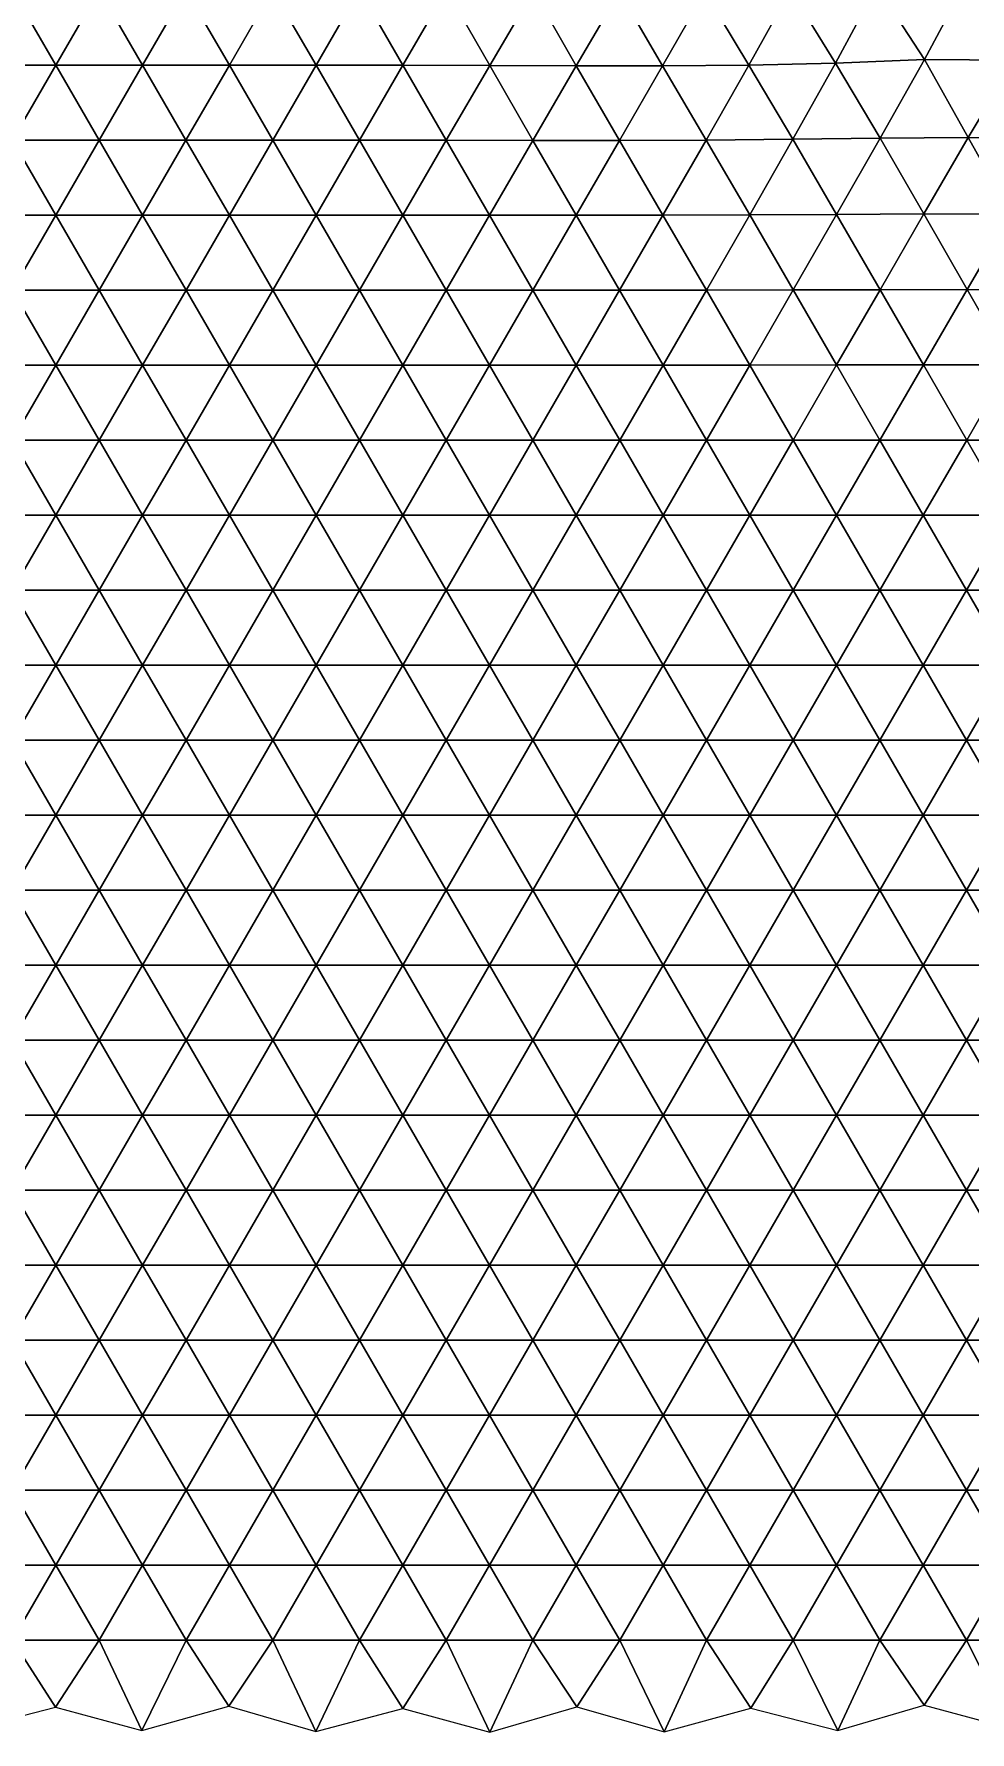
# Model space of a CAD drawing. Extents: x 1.2 to 53.9, y -43.5 to 3.2.
# Drawn here: x 40.271 to 42.433, y -43.471 to -39.549 of the extents above; entities that cross this region are included whole.
import ezdxf

# ---------------------------------------------------------------- set-up
doc = ezdxf.new("R2010")
doc.units = 0
doc.header["$MEASUREMENT"] = 0
doc.layers.add('layer', color=7, linetype='Continuous')

msp = doc.modelspace()

# ---------------------------------------------------------------- linework, layer by layer
at = {"layer": 'layer', "color": 47, "lineweight": 9}
for points in [[(42.2171, -39.4388), (42.3276, -39.6082), (42.4368, -39.4039)], [(42.3276, -39.6082), (42.5357, -39.6099), (42.4368, -39.4039)], [(40.1215, -39.6217), (40.3217, -39.6217), (40.2216, -39.4484)], [(40.2216, -39.4484), (40.3217, -39.6217), (40.4218, -39.4485)], [(40.3217, -39.6217), (40.5219, -39.6216), (40.4218, -39.4485)], [(40.4218, -39.4485), (40.5219, -39.6216), (40.6219, -39.4484)], [(40.5219, -39.6216), (40.7222, -39.6215), (40.6219, -39.4484)], [(40.6219, -39.4484), (40.7222, -39.6215), (40.8221, -39.448)], [(40.7222, -39.6215), (40.9226, -39.6214), (40.8221, -39.448)], [(40.8221, -39.448), (40.9226, -39.6214), (41.0227, -39.4476)], [(40.9226, -39.6214), (41.1231, -39.6214), (41.0227, -39.4476)], [(41.0227, -39.4476), (41.1231, -39.6214), (41.2237, -39.4478)], [(41.1231, -39.6214), (41.3235, -39.622), (41.2237, -39.4478)], [(41.2237, -39.4478), (41.3235, -39.622), (41.4243, -39.4497)], [(41.3235, -39.622), (41.5234, -39.6229), (41.4243, -39.4497)], [(41.4243, -39.4497), (41.5234, -39.6229), (41.6231, -39.452)], [(41.5234, -39.6229), (41.7226, -39.623), (41.6231, -39.452)], [(41.6231, -39.452), (41.7226, -39.623), (41.8205, -39.4519)], [(41.7226, -39.623), (41.9219, -39.6212), (41.8205, -39.4519)], [(41.8205, -39.4519), (41.9219, -39.6212), (42.0183, -39.4479)], [(41.9219, -39.6212), (42.1224, -39.6166), (42.0183, -39.4479)], [(42.0183, -39.4479), (42.1224, -39.6166), (42.2171, -39.4388)], [(42.1224, -39.6166), (42.3276, -39.6082), (42.2171, -39.4388)], [(42.1224, -39.6166), (42.2255, -39.7898), (42.3276, -39.6082)], [(42.2255, -39.7898), (42.4287, -39.7886), (42.3276, -39.6082)], [(42.3276, -39.6082), (42.4287, -39.7886), (42.5357, -39.6099)], [(42.4287, -39.7886), (42.6311, -39.7913), (42.5357, -39.6099)], [(40.1215, -39.6217), (40.2216, -39.7949), (40.3217, -39.6217)], [(40.2216, -39.7949), (40.4219, -39.7949), (40.3217, -39.6217)], [(40.3217, -39.6217), (40.4219, -39.7949), (40.5219, -39.6216)], [(40.4219, -39.7949), (40.6221, -39.7948), (40.5219, -39.6216)], [(40.5219, -39.6216), (40.6221, -39.7948), (40.7222, -39.6215)], [(40.6221, -39.7948), (40.8224, -39.7948), (40.7222, -39.6215)], [(40.7222, -39.6215), (40.8224, -39.7948), (40.9226, -39.6214)], [(40.8224, -39.7948), (41.0228, -39.7948), (40.9226, -39.6214)], [(40.9226, -39.6214), (41.0228, -39.7948), (41.1231, -39.6214)], [(41.0228, -39.7948), (41.2231, -39.795), (41.1231, -39.6214)], [(41.1231, -39.6214), (41.2231, -39.795), (41.3235, -39.622)], [(41.2231, -39.795), (41.4233, -39.7952), (41.3235, -39.622)], [(41.3235, -39.622), (41.4233, -39.7952), (41.5234, -39.6229)], [(41.4233, -39.7952), (41.6233, -39.7953), (41.5234, -39.6229)], [(41.5234, -39.6229), (41.6233, -39.7953), (41.7226, -39.623)], [(41.6233, -39.7953), (41.8232, -39.7946), (41.7226, -39.623)], [(41.7226, -39.623), (41.8232, -39.7946), (41.9219, -39.6212)], [(41.8232, -39.7946), (42.0236, -39.7927), (41.9219, -39.6212)], [(41.9219, -39.6212), (42.0236, -39.7927), (42.1224, -39.6166)], [(42.0236, -39.7927), (42.2255, -39.7898), (42.1224, -39.6166)], [(40.1215, -39.9681), (40.3217, -39.9681), (40.2216, -39.7949)], [(40.2216, -39.7949), (40.3217, -39.9681), (40.4219, -39.7949)], [(40.3217, -39.9681), (40.522, -39.9681), (40.4219, -39.7949)], [(40.4219, -39.7949), (40.522, -39.9681), (40.6221, -39.7948)], [(40.522, -39.9681), (40.7223, -39.9681), (40.6221, -39.7948)], [(40.6221, -39.7948), (40.7223, -39.9681), (40.8224, -39.7948)], [(40.7223, -39.9681), (40.9226, -39.9681), (40.8224, -39.7948)], [(40.8224, -39.7948), (40.9226, -39.9681), (41.0228, -39.7948)], [(40.9226, -39.9681), (41.1229, -39.9681), (41.0228, -39.7948)], [(41.0228, -39.7948), (41.1229, -39.9681), (41.2231, -39.795)], [(41.1229, -39.9681), (41.3232, -39.9682), (41.2231, -39.795)], [(41.2231, -39.795), (41.3232, -39.9682), (41.4233, -39.7952)], [(41.3232, -39.9682), (41.5234, -39.9682), (41.4233, -39.7952)], [(41.4233, -39.7952), (41.5234, -39.9682), (41.6233, -39.7953)], [(41.5234, -39.9682), (41.7235, -39.9679), (41.6233, -39.7953)], [(41.6233, -39.7953), (41.7235, -39.9679), (41.8232, -39.7946)], [(41.7235, -39.9679), (41.9239, -39.9672), (41.8232, -39.7946)], [(41.8232, -39.7946), (41.9239, -39.9672), (42.0236, -39.7927)], [(41.9239, -39.9672), (42.1247, -39.966), (42.0236, -39.7927)], [(42.0236, -39.7927), (42.1247, -39.966), (42.2255, -39.7898)], [(42.1247, -39.966), (42.3261, -39.9652), (42.2255, -39.7898)], [(42.2255, -39.7898), (42.3261, -39.9652), (42.4287, -39.7886)], [(42.3261, -39.9652), (42.5275, -39.9656), (42.4287, -39.7886)], [(42.4287, -39.7886), (42.5275, -39.9656), (42.6311, -39.7913)], [(40.1215, -39.9681), (40.2216, -40.1413), (40.3217, -39.9681)], [(40.2216, -40.1413), (40.4219, -40.1413), (40.3217, -39.9681)], [(40.3217, -39.9681), (40.4219, -40.1413), (40.522, -39.9681)], [(40.4219, -40.1413), (40.6222, -40.1413), (40.522, -39.9681)], [(40.522, -39.9681), (40.6222, -40.1413), (40.7223, -39.9681)], [(40.6222, -40.1413), (40.8225, -40.1413), (40.7223, -39.9681)], [(40.7223, -39.9681), (40.8225, -40.1413), (40.9226, -39.9681)], [(40.8225, -40.1413), (41.0228, -40.1413), (40.9226, -39.9681)], [(40.9226, -39.9681), (41.0228, -40.1413), (41.1229, -39.9681)], [(41.0228, -40.1413), (41.223, -40.1413), (41.1229, -39.9681)], [(41.1229, -39.9681), (41.223, -40.1413), (41.3232, -39.9682)], [(41.223, -40.1413), (41.4233, -40.1413), (41.3232, -39.9682)], [(41.3232, -39.9682), (41.4233, -40.1413), (41.5234, -39.9682)], [(41.4233, -40.1413), (41.6235, -40.1412), (41.5234, -39.9682)], [(41.5234, -39.9682), (41.6235, -40.1412), (41.7235, -39.9679)], [(41.6235, -40.1412), (41.8238, -40.1409), (41.7235, -39.9679)], [(41.7235, -39.9679), (41.8238, -40.1409), (41.9239, -39.9672)], [(41.8238, -40.1409), (42.0243, -40.1404), (41.9239, -39.9672)], [(41.9239, -39.9672), (42.0243, -40.1404), (42.1247, -39.966)], [(42.0243, -40.1404), (42.225, -40.14), (42.1247, -39.966)], [(42.1247, -39.966), (42.225, -40.14), (42.3261, -39.9652)], [(42.225, -40.14), (42.4258, -40.1399), (42.3261, -39.9652)], [(42.3261, -39.9652), (42.4258, -40.1399), (42.5275, -39.9656)], [(42.4258, -40.1399), (42.6264, -40.1403), (42.5275, -39.9656)], [(40.1215, -40.3145), (40.3217, -40.3145), (40.2216, -40.1413)], [(40.2216, -40.1413), (40.3217, -40.3145), (40.4219, -40.1413)], [(40.3217, -40.3145), (40.522, -40.3145), (40.4219, -40.1413)], [(40.4219, -40.1413), (40.522, -40.3145), (40.6222, -40.1413)], [(40.522, -40.3145), (40.7223, -40.3145), (40.6222, -40.1413)], [(40.6222, -40.1413), (40.7223, -40.3145), (40.8225, -40.1413)], [(40.7223, -40.3145), (40.9226, -40.3145), (40.8225, -40.1413)], [(40.8225, -40.1413), (40.9226, -40.3145), (41.0228, -40.1413)], [(40.9226, -40.3145), (41.1229, -40.3145), (41.0228, -40.1413)], [(41.0228, -40.1413), (41.1229, -40.3145), (41.223, -40.1413)], [(41.1229, -40.3145), (41.3232, -40.3145), (41.223, -40.1413)], [(41.223, -40.1413), (41.3232, -40.3145), (41.4233, -40.1413)], [(41.3232, -40.3145), (41.5234, -40.3145), (41.4233, -40.1413)], [(41.4233, -40.1413), (41.5234, -40.3145), (41.6235, -40.1412)], [(41.5234, -40.3145), (41.7237, -40.3143), (41.6235, -40.1412)], [(41.6235, -40.1412), (41.7237, -40.3143), (41.8238, -40.1409)], [(41.7237, -40.3143), (41.9241, -40.3142), (41.8238, -40.1409)], [(41.8238, -40.1409), (41.9241, -40.3142), (42.0243, -40.1404)], [(41.9241, -40.3142), (42.1245, -40.3139), (42.0243, -40.1404)], [(42.0243, -40.1404), (42.1245, -40.3139), (42.225, -40.14)], [(42.1245, -40.3139), (42.325, -40.3138), (42.225, -40.14)], [(42.225, -40.14), (42.325, -40.3138), (42.4258, -40.1399)], [(42.325, -40.3138), (42.5255, -40.3139), (42.4258, -40.1399)], [(42.4258, -40.1399), (42.5255, -40.3139), (42.6264, -40.1403)], [(40.1215, -40.3145), (40.2216, -40.4877), (40.3217, -40.3145)], [(40.2216, -40.4877), (40.4219, -40.4877), (40.3217, -40.3145)], [(40.3217, -40.3145), (40.4219, -40.4877), (40.522, -40.3145)], [(40.4219, -40.4877), (40.6222, -40.4877), (40.522, -40.3145)], [(40.522, -40.3145), (40.6222, -40.4877), (40.7223, -40.3145)], [(40.6222, -40.4877), (40.8225, -40.4877), (40.7223, -40.3145)], [(40.7223, -40.3145), (40.8225, -40.4877), (40.9226, -40.3145)], [(40.8225, -40.4877), (41.0227, -40.4877), (40.9226, -40.3145)], [(40.9226, -40.3145), (41.0227, -40.4877), (41.1229, -40.3145)], [(41.0227, -40.4877), (41.223, -40.4877), (41.1229, -40.3145)], [(41.1229, -40.3145), (41.223, -40.4877), (41.3232, -40.3145)], [(41.223, -40.4877), (41.4233, -40.4877), (41.3232, -40.3145)], [(41.3232, -40.3145), (41.4233, -40.4877), (41.5234, -40.3145)], [(41.4233, -40.4877), (41.6236, -40.4876), (41.5234, -40.3145)], [(41.5234, -40.3145), (41.6236, -40.4876), (41.7237, -40.3143)], [(41.6236, -40.4876), (41.8239, -40.4876), (41.7237, -40.3143)], [(41.7237, -40.3143), (41.8239, -40.4876), (41.9241, -40.3142)], [(41.8239, -40.4876), (42.0243, -40.4875), (41.9241, -40.3142)], [(41.9241, -40.3142), (42.0243, -40.4875), (42.1245, -40.3139)], [(42.0243, -40.4875), (42.2246, -40.4874), (42.1245, -40.3139)], [(42.1245, -40.3139), (42.2246, -40.4874), (42.325, -40.3138)], [(42.2246, -40.4874), (42.425, -40.4874), (42.325, -40.3138)], [(42.325, -40.3138), (42.425, -40.4874), (42.5255, -40.3139)], [(42.425, -40.4874), (42.6253, -40.4875), (42.5255, -40.3139)], [(40.1215, -40.6609), (40.3217, -40.6609), (40.2216, -40.4877)], [(40.2216, -40.4877), (40.3217, -40.6609), (40.4219, -40.4877)], [(40.3217, -40.6609), (40.522, -40.6609), (40.4219, -40.4877)], [(40.4219, -40.4877), (40.522, -40.6609), (40.6222, -40.4877)], [(40.522, -40.6609), (40.7223, -40.6609), (40.6222, -40.4877)], [(40.6222, -40.4877), (40.7223, -40.6609), (40.8225, -40.4877)], [(40.7223, -40.6609), (40.9226, -40.6609), (40.8225, -40.4877)], [(40.8225, -40.4877), (40.9226, -40.6609), (41.0227, -40.4877)], [(40.9226, -40.6609), (41.1229, -40.6609), (41.0227, -40.4877)], [(41.0227, -40.4877), (41.1229, -40.6609), (41.223, -40.4877)], [(41.1229, -40.6609), (41.3232, -40.6609), (41.223, -40.4877)], [(41.223, -40.4877), (41.3232, -40.6609), (41.4233, -40.4877)], [(41.3232, -40.6609), (41.5235, -40.6609), (41.4233, -40.4877)], [(41.4233, -40.4877), (41.5235, -40.6609), (41.6236, -40.4876)], [(41.5235, -40.6609), (41.7237, -40.6609), (41.6236, -40.4876)], [(41.6236, -40.4876), (41.7237, -40.6609), (41.8239, -40.4876)], [(41.7237, -40.6609), (41.9241, -40.6608), (41.8239, -40.4876)], [(41.8239, -40.4876), (41.9241, -40.6608), (42.0243, -40.4875)], [(41.9241, -40.6608), (42.1244, -40.6608), (42.0243, -40.4875)], [(42.0243, -40.4875), (42.1244, -40.6608), (42.2246, -40.4874)], [(42.1244, -40.6608), (42.3247, -40.6608), (42.2246, -40.4874)], [(42.2246, -40.4874), (42.3247, -40.6608), (42.425, -40.4874)], [(42.3247, -40.6608), (42.525, -40.6608), (42.425, -40.4874)], [(42.425, -40.4874), (42.525, -40.6608), (42.6253, -40.4875)], [(40.1215, -40.6609), (40.2216, -40.8341), (40.3217, -40.6609)], [(40.2216, -40.8341), (40.4219, -40.8341), (40.3217, -40.6609)], [(40.3217, -40.6609), (40.4219, -40.8341), (40.522, -40.6609)], [(40.4219, -40.8341), (40.6222, -40.8341), (40.522, -40.6609)], [(40.522, -40.6609), (40.6222, -40.8341), (40.7223, -40.6609)], [(40.6222, -40.8341), (40.8225, -40.8341), (40.7223, -40.6609)], [(40.7223, -40.6609), (40.8225, -40.8341), (40.9226, -40.6609)], [(40.8225, -40.8341), (41.0227, -40.8341), (40.9226, -40.6609)], [(40.9226, -40.6609), (41.0227, -40.8341), (41.1229, -40.6609)], [(41.0227, -40.8341), (41.223, -40.8341), (41.1229, -40.6609)], [(41.1229, -40.6609), (41.223, -40.8341), (41.3232, -40.6609)], [(41.223, -40.8341), (41.4233, -40.8341), (41.3232, -40.6609)], [(41.3232, -40.6609), (41.4233, -40.8341), (41.5235, -40.6609)], [(41.4233, -40.8341), (41.6236, -40.8341), (41.5235, -40.6609)], [(41.5235, -40.6609), (41.6236, -40.8341), (41.7237, -40.6609)], [(41.6236, -40.8341), (41.8239, -40.8341), (41.7237, -40.6609)], [(41.7237, -40.6609), (41.8239, -40.8341), (41.9241, -40.6608)], [(41.8239, -40.8341), (42.0242, -40.8341), (41.9241, -40.6608)], [(41.9241, -40.6608), (42.0242, -40.8341), (42.1244, -40.6608)], [(42.0242, -40.8341), (42.2245, -40.8341), (42.1244, -40.6608)], [(42.1244, -40.6608), (42.2245, -40.8341), (42.3247, -40.6608)], [(42.2245, -40.8341), (42.4248, -40.8341), (42.3247, -40.6608)], [(42.3247, -40.6608), (42.4248, -40.8341), (42.525, -40.6608)], [(42.4248, -40.8341), (42.6251, -40.8341), (42.525, -40.6608)], [(40.1215, -41.0073), (40.3217, -41.0073), (40.2216, -40.8341)], [(40.2216, -40.8341), (40.3217, -41.0073), (40.4219, -40.8341)], [(40.3217, -41.0073), (40.522, -41.0073), (40.4219, -40.8341)], [(40.4219, -40.8341), (40.522, -41.0073), (40.6222, -40.8341)], [(40.522, -41.0073), (40.7223, -41.0073), (40.6222, -40.8341)], [(40.6222, -40.8341), (40.7223, -41.0073), (40.8225, -40.8341)], [(40.7223, -41.0073), (40.9226, -41.0073), (40.8225, -40.8341)], [(40.8225, -40.8341), (40.9226, -41.0073), (41.0227, -40.8341)], [(40.9226, -41.0073), (41.1229, -41.0073), (41.0227, -40.8341)], [(41.0227, -40.8341), (41.1229, -41.0073), (41.223, -40.8341)], [(41.1229, -41.0073), (41.3232, -41.0073), (41.223, -40.8341)], [(41.223, -40.8341), (41.3232, -41.0073), (41.4233, -40.8341)], [(41.3232, -41.0073), (41.5234, -41.0073), (41.4233, -40.8341)], [(41.4233, -40.8341), (41.5234, -41.0073), (41.6236, -40.8341)], [(41.5234, -41.0073), (41.7237, -41.0073), (41.6236, -40.8341)], [(41.6236, -40.8341), (41.7237, -41.0073), (41.8239, -40.8341)], [(41.7237, -41.0073), (41.924, -41.0073), (41.8239, -40.8341)], [(41.8239, -40.8341), (41.924, -41.0073), (42.0242, -40.8341)], [(41.924, -41.0073), (42.1243, -41.0073), (42.0242, -40.8341)], [(42.0242, -40.8341), (42.1243, -41.0073), (42.2245, -40.8341)], [(42.1243, -41.0073), (42.3246, -41.0073), (42.2245, -40.8341)], [(42.2245, -40.8341), (42.3246, -41.0073), (42.4248, -40.8341)], [(42.3246, -41.0073), (42.5249, -41.0073), (42.4248, -40.8341)], [(42.4248, -40.8341), (42.5249, -41.0073), (42.6251, -40.8341)], [(40.1215, -41.0073), (40.2216, -41.1805), (40.3217, -41.0073)], [(40.2216, -41.1805), (40.4219, -41.1805), (40.3217, -41.0073)], [(40.3217, -41.0073), (40.4219, -41.1805), (40.522, -41.0073)], [(40.4219, -41.1805), (40.6222, -41.1805), (40.522, -41.0073)], [(40.522, -41.0073), (40.6222, -41.1805), (40.7223, -41.0073)], [(40.6222, -41.1805), (40.8225, -41.1805), (40.7223, -41.0073)], [(40.7223, -41.0073), (40.8225, -41.1805), (40.9226, -41.0073)], [(40.8225, -41.1805), (41.0227, -41.1805), (40.9226, -41.0073)], [(40.9226, -41.0073), (41.0227, -41.1805), (41.1229, -41.0073)], [(41.0227, -41.1805), (41.223, -41.1805), (41.1229, -41.0073)], [(41.1229, -41.0073), (41.223, -41.1805), (41.3232, -41.0073)], [(41.223, -41.1805), (41.4233, -41.1805), (41.3232, -41.0073)], [(41.3232, -41.0073), (41.4233, -41.1805), (41.5234, -41.0073)], [(41.4233, -41.1805), (41.6236, -41.1805), (41.5234, -41.0073)], [(41.5234, -41.0073), (41.6236, -41.1805), (41.7237, -41.0073)], [(41.6236, -41.1805), (41.8239, -41.1805), (41.7237, -41.0073)], [(41.7237, -41.0073), (41.8239, -41.1805), (41.924, -41.0073)], [(41.8239, -41.1805), (42.0242, -41.1805), (41.924, -41.0073)], [(41.924, -41.0073), (42.0242, -41.1805), (42.1243, -41.0073)], [(42.0242, -41.1805), (42.2245, -41.1805), (42.1243, -41.0073)], [(42.1243, -41.0073), (42.2245, -41.1805), (42.3246, -41.0073)], [(42.2245, -41.1805), (42.4247, -41.1805), (42.3246, -41.0073)], [(42.3246, -41.0073), (42.4247, -41.1805), (42.5249, -41.0073)], [(42.4247, -41.1805), (42.625, -41.1805), (42.5249, -41.0073)], [(40.1215, -41.3537), (40.3217, -41.3537), (40.2216, -41.1805)], [(40.2216, -41.1805), (40.3217, -41.3537), (40.4219, -41.1805)], [(40.3217, -41.3537), (40.522, -41.3537), (40.4219, -41.1805)], [(40.4219, -41.1805), (40.522, -41.3537), (40.6222, -41.1805)], [(40.522, -41.3537), (40.7223, -41.3537), (40.6222, -41.1805)], [(40.6222, -41.1805), (40.7223, -41.3537), (40.8225, -41.1805)], [(40.7223, -41.3537), (40.9226, -41.3537), (40.8225, -41.1805)], [(40.8225, -41.1805), (40.9226, -41.3537), (41.0227, -41.1805)], [(40.9226, -41.3537), (41.1229, -41.3537), (41.0227, -41.1805)], [(41.0227, -41.1805), (41.1229, -41.3537), (41.223, -41.1805)], [(41.1229, -41.3537), (41.3232, -41.3537), (41.223, -41.1805)], [(41.223, -41.1805), (41.3232, -41.3537), (41.4233, -41.1805)], [(41.3232, -41.3537), (41.5234, -41.3537), (41.4233, -41.1805)], [(41.4233, -41.1805), (41.5234, -41.3537), (41.6236, -41.1805)], [(41.5234, -41.3537), (41.7237, -41.3537), (41.6236, -41.1805)], [(41.6236, -41.1805), (41.7237, -41.3537), (41.8239, -41.1805)], [(41.7237, -41.3537), (41.924, -41.3537), (41.8239, -41.1805)], [(41.8239, -41.1805), (41.924, -41.3537), (42.0242, -41.1805)], [(41.924, -41.3537), (42.1243, -41.3537), (42.0242, -41.1805)], [(42.0242, -41.1805), (42.1243, -41.3537), (42.2245, -41.1805)], [(42.1243, -41.3537), (42.3246, -41.3537), (42.2245, -41.1805)], [(42.2245, -41.1805), (42.3246, -41.3537), (42.4247, -41.1805)], [(42.3246, -41.3537), (42.5249, -41.3537), (42.4247, -41.1805)], [(42.4247, -41.1805), (42.5249, -41.3537), (42.625, -41.1805)], [(40.1215, -41.3537), (40.2216, -41.5269), (40.3217, -41.3537)], [(40.2216, -41.5269), (40.4219, -41.5269), (40.3217, -41.3537)], [(40.3217, -41.3537), (40.4219, -41.5269), (40.522, -41.3537)], [(40.4219, -41.5269), (40.6222, -41.5269), (40.522, -41.3537)], [(40.522, -41.3537), (40.6222, -41.5269), (40.7223, -41.3537)], [(40.6222, -41.5269), (40.8225, -41.5269), (40.7223, -41.3537)], [(40.7223, -41.3537), (40.8225, -41.5269), (40.9226, -41.3537)], [(40.8225, -41.5269), (41.0227, -41.5269), (40.9226, -41.3537)], [(40.9226, -41.3537), (41.0227, -41.5269), (41.1229, -41.3537)], [(41.0227, -41.5269), (41.223, -41.5269), (41.1229, -41.3537)], [(41.1229, -41.3537), (41.223, -41.5269), (41.3232, -41.3537)], [(41.223, -41.5269), (41.4233, -41.5269), (41.3232, -41.3537)], [(41.3232, -41.3537), (41.4233, -41.5269), (41.5234, -41.3537)], [(41.4233, -41.5269), (41.6236, -41.5269), (41.5234, -41.3537)], [(41.5234, -41.3537), (41.6236, -41.5269), (41.7237, -41.3537)], [(41.6236, -41.5269), (41.8239, -41.5269), (41.7237, -41.3537)], [(41.7237, -41.3537), (41.8239, -41.5269), (41.924, -41.3537)], [(41.8239, -41.5269), (42.0242, -41.5269), (41.924, -41.3537)], [(41.924, -41.3537), (42.0242, -41.5269), (42.1243, -41.3537)], [(42.0242, -41.5269), (42.2244, -41.5269), (42.1243, -41.3537)], [(42.1243, -41.3537), (42.2244, -41.5269), (42.3246, -41.3537)], [(42.2244, -41.5269), (42.4247, -41.5269), (42.3246, -41.3537)], [(42.3246, -41.3537), (42.4247, -41.5269), (42.5249, -41.3537)], [(42.4247, -41.5269), (42.625, -41.5269), (42.5249, -41.3537)], [(40.1215, -41.7002), (40.3217, -41.7002), (40.2216, -41.5269)], [(40.2216, -41.5269), (40.3217, -41.7002), (40.4219, -41.5269)], [(40.3217, -41.7002), (40.522, -41.7002), (40.4219, -41.5269)], [(40.4219, -41.5269), (40.522, -41.7002), (40.6222, -41.5269)], [(40.522, -41.7002), (40.7223, -41.7002), (40.6222, -41.5269)], [(40.6222, -41.5269), (40.7223, -41.7002), (40.8225, -41.5269)], [(40.7223, -41.7002), (40.9226, -41.7002), (40.8225, -41.5269)], [(40.8225, -41.5269), (40.9226, -41.7002), (41.0227, -41.5269)], [(40.9226, -41.7002), (41.1229, -41.7002), (41.0227, -41.5269)], [(41.0227, -41.5269), (41.1229, -41.7002), (41.223, -41.5269)], [(41.1229, -41.7002), (41.3232, -41.7002), (41.223, -41.5269)], [(41.223, -41.5269), (41.3232, -41.7002), (41.4233, -41.5269)], [(41.3232, -41.7002), (41.5234, -41.7002), (41.4233, -41.5269)], [(41.4233, -41.5269), (41.5234, -41.7002), (41.6236, -41.5269)], [(41.5234, -41.7002), (41.7237, -41.7002), (41.6236, -41.5269)], [(41.6236, -41.5269), (41.7237, -41.7002), (41.8239, -41.5269)], [(41.7237, -41.7002), (41.924, -41.7002), (41.8239, -41.5269)], [(41.8239, -41.5269), (41.924, -41.7002), (42.0242, -41.5269)], [(41.924, -41.7002), (42.1243, -41.7002), (42.0242, -41.5269)], [(42.0242, -41.5269), (42.1243, -41.7002), (42.2244, -41.5269)], [(42.1243, -41.7002), (42.3246, -41.7002), (42.2244, -41.5269)], [(42.2244, -41.5269), (42.3246, -41.7002), (42.4247, -41.5269)], [(42.3246, -41.7002), (42.5249, -41.7002), (42.4247, -41.5269)], [(42.4247, -41.5269), (42.5249, -41.7002), (42.625, -41.5269)], [(40.1215, -41.7002), (40.2216, -41.8734), (40.3217, -41.7002)], [(40.2216, -41.8734), (40.4219, -41.8734), (40.3217, -41.7002)], [(40.3217, -41.7002), (40.4219, -41.8734), (40.522, -41.7002)], [(40.4219, -41.8734), (40.6222, -41.8734), (40.522, -41.7002)], [(40.522, -41.7002), (40.6222, -41.8734), (40.7223, -41.7002)], [(40.6222, -41.8734), (40.8225, -41.8734), (40.7223, -41.7002)], [(40.7223, -41.7002), (40.8225, -41.8734), (40.9226, -41.7002)], [(40.8225, -41.8734), (41.0227, -41.8734), (40.9226, -41.7002)], [(40.9226, -41.7002), (41.0227, -41.8734), (41.1229, -41.7002)], [(41.0227, -41.8734), (41.223, -41.8734), (41.1229, -41.7002)], [(41.1229, -41.7002), (41.223, -41.8734), (41.3232, -41.7002)], [(41.223, -41.8734), (41.4233, -41.8734), (41.3232, -41.7002)], [(41.3232, -41.7002), (41.4233, -41.8734), (41.5234, -41.7002)], [(41.4233, -41.8734), (41.6236, -41.8734), (41.5234, -41.7002)], [(41.5234, -41.7002), (41.6236, -41.8734), (41.7237, -41.7002)], [(41.6236, -41.8734), (41.8239, -41.8734), (41.7237, -41.7002)], [(41.7237, -41.7002), (41.8239, -41.8734), (41.924, -41.7002)], [(41.8239, -41.8734), (42.0242, -41.8734), (41.924, -41.7002)], [(41.924, -41.7002), (42.0242, -41.8734), (42.1243, -41.7002)], [(42.0242, -41.8734), (42.2244, -41.8734), (42.1243, -41.7002)], [(42.1243, -41.7002), (42.2244, -41.8734), (42.3246, -41.7002)], [(42.2244, -41.8734), (42.4247, -41.8734), (42.3246, -41.7002)], [(42.3246, -41.7002), (42.4247, -41.8734), (42.5249, -41.7002)], [(42.4247, -41.8734), (42.625, -41.8734), (42.5249, -41.7002)], [(40.1215, -42.0466), (40.3217, -42.0466), (40.2216, -41.8734)], [(40.2216, -41.8734), (40.3217, -42.0466), (40.4219, -41.8734)], [(40.3217, -42.0466), (40.522, -42.0466), (40.4219, -41.8734)], [(40.4219, -41.8734), (40.522, -42.0466), (40.6222, -41.8734)], [(40.522, -42.0466), (40.7223, -42.0466), (40.6222, -41.8734)], [(40.6222, -41.8734), (40.7223, -42.0466), (40.8225, -41.8734)], [(40.7223, -42.0466), (40.9226, -42.0466), (40.8225, -41.8734)], [(40.8225, -41.8734), (40.9226, -42.0466), (41.0227, -41.8734)], [(40.9226, -42.0466), (41.1229, -42.0466), (41.0227, -41.8734)], [(41.0227, -41.8734), (41.1229, -42.0466), (41.223, -41.8734)], [(41.1229, -42.0466), (41.3232, -42.0466), (41.223, -41.8734)], [(41.223, -41.8734), (41.3232, -42.0466), (41.4233, -41.8734)], [(41.3232, -42.0466), (41.5234, -42.0466), (41.4233, -41.8734)], [(41.4233, -41.8734), (41.5234, -42.0466), (41.6236, -41.8734)], [(41.5234, -42.0466), (41.7237, -42.0466), (41.6236, -41.8734)], [(41.6236, -41.8734), (41.7237, -42.0466), (41.8239, -41.8734)], [(41.7237, -42.0466), (41.924, -42.0466), (41.8239, -41.8734)], [(41.8239, -41.8734), (41.924, -42.0466), (42.0242, -41.8734)], [(41.924, -42.0466), (42.1243, -42.0466), (42.0242, -41.8734)], [(42.0242, -41.8734), (42.1243, -42.0466), (42.2244, -41.8734)], [(42.1243, -42.0466), (42.3246, -42.0466), (42.2244, -41.8734)], [(42.2244, -41.8734), (42.3246, -42.0466), (42.4247, -41.8734)], [(42.3246, -42.0466), (42.5249, -42.0466), (42.4247, -41.8734)], [(42.4247, -41.8734), (42.5249, -42.0466), (42.625, -41.8734)], [(40.1215, -42.0466), (40.2216, -42.2198), (40.3217, -42.0466)], [(40.2216, -42.2198), (40.4219, -42.2198), (40.3217, -42.0466)], [(40.3217, -42.0466), (40.4219, -42.2198), (40.522, -42.0466)], [(40.4219, -42.2198), (40.6222, -42.2198), (40.522, -42.0466)], [(40.522, -42.0466), (40.6222, -42.2198), (40.7223, -42.0466)], [(40.6222, -42.2198), (40.8225, -42.2198), (40.7223, -42.0466)], [(40.7223, -42.0466), (40.8225, -42.2198), (40.9226, -42.0466)], [(40.8225, -42.2198), (41.0227, -42.2198), (40.9226, -42.0466)], [(40.9226, -42.0466), (41.0227, -42.2198), (41.1229, -42.0466)], [(41.0227, -42.2198), (41.223, -42.2198), (41.1229, -42.0466)], [(41.1229, -42.0466), (41.223, -42.2198), (41.3232, -42.0466)], [(41.223, -42.2198), (41.4233, -42.2198), (41.3232, -42.0466)], [(41.3232, -42.0466), (41.4233, -42.2198), (41.5234, -42.0466)], [(41.4233, -42.2198), (41.6236, -42.2198), (41.5234, -42.0466)], [(41.5234, -42.0466), (41.6236, -42.2198), (41.7237, -42.0466)], [(41.6236, -42.2198), (41.8239, -42.2198), (41.7237, -42.0466)], [(41.7237, -42.0466), (41.8239, -42.2198), (41.924, -42.0466)], [(41.8239, -42.2198), (42.0242, -42.2198), (41.924, -42.0466)], [(41.924, -42.0466), (42.0242, -42.2198), (42.1243, -42.0466)], [(42.0242, -42.2198), (42.2244, -42.2198), (42.1243, -42.0466)], [(42.1243, -42.0466), (42.2244, -42.2198), (42.3246, -42.0466)], [(42.2244, -42.2198), (42.4247, -42.2198), (42.3246, -42.0466)], [(42.3246, -42.0466), (42.4247, -42.2198), (42.5249, -42.0466)], [(42.4247, -42.2198), (42.625, -42.2198), (42.5249, -42.0466)], [(40.1215, -42.393), (40.3217, -42.393), (40.2216, -42.2198)], [(40.2216, -42.2198), (40.3217, -42.393), (40.4219, -42.2198)], [(40.3217, -42.393), (40.522, -42.393), (40.4219, -42.2198)], [(40.4219, -42.2198), (40.522, -42.393), (40.6222, -42.2198)], [(40.522, -42.393), (40.7223, -42.393), (40.6222, -42.2198)], [(40.6222, -42.2198), (40.7223, -42.393), (40.8225, -42.2198)], [(40.7223, -42.393), (40.9226, -42.393), (40.8225, -42.2198)], [(40.8225, -42.2198), (40.9226, -42.393), (41.0227, -42.2198)], [(40.9226, -42.393), (41.1229, -42.393), (41.0227, -42.2198)], [(41.0227, -42.2198), (41.1229, -42.393), (41.223, -42.2198)], [(41.1229, -42.393), (41.3232, -42.393), (41.223, -42.2198)], [(41.223, -42.2198), (41.3232, -42.393), (41.4233, -42.2198)], [(41.3232, -42.393), (41.5234, -42.393), (41.4233, -42.2198)], [(41.4233, -42.2198), (41.5234, -42.393), (41.6236, -42.2198)], [(41.5234, -42.393), (41.7237, -42.393), (41.6236, -42.2198)], [(41.6236, -42.2198), (41.7237, -42.393), (41.8239, -42.2198)], [(41.7237, -42.393), (41.924, -42.393), (41.8239, -42.2198)], [(41.8239, -42.2198), (41.924, -42.393), (42.0242, -42.2198)], [(41.924, -42.393), (42.1243, -42.393), (42.0242, -42.2198)], [(42.0242, -42.2198), (42.1243, -42.393), (42.2244, -42.2198)], [(42.1243, -42.393), (42.3246, -42.393), (42.2244, -42.2198)], [(42.2244, -42.2198), (42.3246, -42.393), (42.4247, -42.2198)], [(42.3246, -42.393), (42.5249, -42.393), (42.4247, -42.2198)], [(42.4247, -42.2198), (42.5249, -42.393), (42.625, -42.2198)], [(40.1215, -42.393), (40.2216, -42.5662), (40.3217, -42.393)], [(40.2216, -42.5662), (40.4219, -42.5662), (40.3217, -42.393)], [(40.3217, -42.393), (40.4219, -42.5662), (40.522, -42.393)], [(40.4219, -42.5662), (40.6222, -42.5662), (40.522, -42.393)], [(40.522, -42.393), (40.6222, -42.5662), (40.7223, -42.393)], [(40.6222, -42.5662), (40.8225, -42.5662), (40.7223, -42.393)], [(40.7223, -42.393), (40.8225, -42.5662), (40.9226, -42.393)], [(40.8225, -42.5662), (41.0227, -42.5662), (40.9226, -42.393)], [(40.9226, -42.393), (41.0227, -42.5662), (41.1229, -42.393)], [(41.0227, -42.5662), (41.223, -42.5662), (41.1229, -42.393)], [(41.1229, -42.393), (41.223, -42.5662), (41.3232, -42.393)], [(41.223, -42.5662), (41.4233, -42.5662), (41.3232, -42.393)], [(41.3232, -42.393), (41.4233, -42.5662), (41.5234, -42.393)], [(41.4233, -42.5662), (41.6236, -42.5662), (41.5234, -42.393)], [(41.5234, -42.393), (41.6236, -42.5662), (41.7237, -42.393)], [(41.6236, -42.5662), (41.8239, -42.5662), (41.7237, -42.393)], [(41.7237, -42.393), (41.8239, -42.5662), (41.924, -42.393)], [(41.8239, -42.5662), (42.0242, -42.5662), (41.924, -42.393)], [(41.924, -42.393), (42.0242, -42.5662), (42.1243, -42.393)], [(42.0242, -42.5662), (42.2244, -42.5662), (42.1243, -42.393)], [(42.1243, -42.393), (42.2244, -42.5662), (42.3246, -42.393)], [(42.2244, -42.5662), (42.4247, -42.5662), (42.3246, -42.393)], [(42.3246, -42.393), (42.4247, -42.5662), (42.5249, -42.393)], [(42.4247, -42.5662), (42.625, -42.5662), (42.5249, -42.393)], [(40.1215, -42.7394), (40.3217, -42.7394), (40.2216, -42.5662)], [(40.2216, -42.5662), (40.3217, -42.7394), (40.4219, -42.5662)], [(40.3217, -42.7394), (40.522, -42.7394), (40.4219, -42.5662)], [(40.4219, -42.5662), (40.522, -42.7394), (40.6222, -42.5662)], [(40.522, -42.7394), (40.7223, -42.7394), (40.6222, -42.5662)], [(40.6222, -42.5662), (40.7223, -42.7394), (40.8225, -42.5662)], [(40.7223, -42.7394), (40.9226, -42.7394), (40.8225, -42.5662)], [(40.8225, -42.5662), (40.9226, -42.7394), (41.0227, -42.5662)], [(40.9226, -42.7394), (41.1229, -42.7394), (41.0227, -42.5662)], [(41.0227, -42.5662), (41.1229, -42.7394), (41.223, -42.5662)], [(41.1229, -42.7394), (41.3232, -42.7394), (41.223, -42.5662)], [(41.223, -42.5662), (41.3232, -42.7394), (41.4233, -42.5662)], [(41.3232, -42.7394), (41.5234, -42.7394), (41.4233, -42.5662)], [(41.4233, -42.5662), (41.5234, -42.7394), (41.6236, -42.5662)], [(41.5234, -42.7394), (41.7237, -42.7394), (41.6236, -42.5662)], [(41.6236, -42.5662), (41.7237, -42.7394), (41.8239, -42.5662)], [(41.7237, -42.7394), (41.924, -42.7394), (41.8239, -42.5662)], [(41.8239, -42.5662), (41.924, -42.7394), (42.0242, -42.5662)], [(41.924, -42.7394), (42.1243, -42.7394), (42.0242, -42.5662)], [(42.0242, -42.5662), (42.1243, -42.7394), (42.2244, -42.5662)], [(42.1243, -42.7394), (42.3246, -42.7394), (42.2244, -42.5662)], [(42.2244, -42.5662), (42.3246, -42.7394), (42.4247, -42.5662)], [(42.3246, -42.7394), (42.5249, -42.7394), (42.4247, -42.5662)], [(42.4247, -42.5662), (42.5249, -42.7394), (42.625, -42.5662)], [(40.1215, -42.7394), (40.2216, -42.9126), (40.3217, -42.7394)], [(40.2216, -42.9126), (40.4219, -42.9126), (40.3217, -42.7394)], [(40.3217, -42.7394), (40.4219, -42.9126), (40.522, -42.7394)], [(40.4219, -42.9126), (40.6222, -42.9126), (40.522, -42.7394)], [(40.522, -42.7394), (40.6222, -42.9126), (40.7223, -42.7394)], [(40.6222, -42.9126), (40.8225, -42.9126), (40.7223, -42.7394)], [(40.7223, -42.7394), (40.8225, -42.9126), (40.9226, -42.7394)], [(40.8225, -42.9126), (41.0227, -42.9126), (40.9226, -42.7394)], [(40.9226, -42.7394), (41.0227, -42.9126), (41.1229, -42.7394)], [(41.0227, -42.9126), (41.223, -42.9126), (41.1229, -42.7394)], [(41.1229, -42.7394), (41.223, -42.9126), (41.3232, -42.7394)], [(41.223, -42.9126), (41.4233, -42.9126), (41.3232, -42.7394)], [(41.3232, -42.7394), (41.4233, -42.9126), (41.5234, -42.7394)], [(41.4233, -42.9126), (41.6236, -42.9126), (41.5234, -42.7394)], [(41.5234, -42.7394), (41.6236, -42.9126), (41.7237, -42.7394)], [(41.6236, -42.9126), (41.8239, -42.9126), (41.7237, -42.7394)], [(41.7237, -42.7394), (41.8239, -42.9126), (41.924, -42.7394)], [(41.8239, -42.9126), (42.0242, -42.9126), (41.924, -42.7394)], [(41.924, -42.7394), (42.0242, -42.9126), (42.1243, -42.7394)], [(42.0242, -42.9126), (42.2244, -42.9126), (42.1243, -42.7394)], [(42.1243, -42.7394), (42.2244, -42.9126), (42.3246, -42.7394)], [(42.2244, -42.9126), (42.4247, -42.9126), (42.3246, -42.7394)], [(42.3246, -42.7394), (42.4247, -42.9126), (42.5249, -42.7394)], [(42.4247, -42.9126), (42.625, -42.9126), (42.5249, -42.7394)], [(40.1215, -43.0858), (40.3217, -43.0858), (40.2216, -42.9126)], [(40.2216, -42.9126), (40.3217, -43.0858), (40.4219, -42.9126)], [(40.3217, -43.0858), (40.522, -43.0858), (40.4219, -42.9126)], [(40.4219, -42.9126), (40.522, -43.0858), (40.6222, -42.9126)], [(40.522, -43.0858), (40.7223, -43.0858), (40.6222, -42.9126)], [(40.6222, -42.9126), (40.7223, -43.0858), (40.8225, -42.9126)], [(40.7223, -43.0858), (40.9226, -43.0858), (40.8225, -42.9126)], [(40.8225, -42.9126), (40.9226, -43.0858), (41.0227, -42.9126)], [(40.9226, -43.0858), (41.1229, -43.0858), (41.0227, -42.9126)], [(41.0227, -42.9126), (41.1229, -43.0858), (41.223, -42.9126)], [(41.1229, -43.0858), (41.3232, -43.0858), (41.223, -42.9126)], [(41.223, -42.9126), (41.3232, -43.0858), (41.4233, -42.9126)], [(41.3232, -43.0858), (41.5234, -43.0858), (41.4233, -42.9126)], [(41.4233, -42.9126), (41.5234, -43.0858), (41.6236, -42.9126)], [(41.5234, -43.0858), (41.7237, -43.0858), (41.6236, -42.9126)], [(41.6236, -42.9126), (41.7237, -43.0858), (41.8239, -42.9126)], [(41.7237, -43.0858), (41.924, -43.0858), (41.8239, -42.9126)], [(41.8239, -42.9126), (41.924, -43.0858), (42.0242, -42.9126)], [(41.924, -43.0858), (42.1243, -43.0858), (42.0242, -42.9126)], [(42.0242, -42.9126), (42.1243, -43.0858), (42.2244, -42.9126)], [(42.1243, -43.0858), (42.3246, -43.0858), (42.2244, -42.9126)], [(42.2244, -42.9126), (42.3246, -43.0858), (42.4247, -42.9126)], [(42.3246, -43.0858), (42.5249, -43.0858), (42.4247, -42.9126)], [(42.4247, -42.9126), (42.5249, -43.0858), (42.625, -42.9126)], [(40.1215, -43.0858), (40.2216, -43.259), (40.3217, -43.0858)], [(40.2216, -43.259), (40.4219, -43.259), (40.3217, -43.0858)], [(40.3217, -43.0858), (40.4219, -43.259), (40.522, -43.0858)], [(40.4219, -43.259), (40.6222, -43.259), (40.522, -43.0858)], [(40.522, -43.0858), (40.6222, -43.259), (40.7223, -43.0858)], [(40.6222, -43.259), (40.8225, -43.259), (40.7223, -43.0858)], [(40.7223, -43.0858), (40.8225, -43.259), (40.9226, -43.0858)], [(40.8225, -43.259), (41.0227, -43.259), (40.9226, -43.0858)], [(40.9226, -43.0858), (41.0227, -43.259), (41.1229, -43.0858)], [(41.0227, -43.259), (41.223, -43.259), (41.1229, -43.0858)], [(41.1229, -43.0858), (41.223, -43.259), (41.3232, -43.0858)], [(41.223, -43.259), (41.4233, -43.259), (41.3232, -43.0858)], [(41.3232, -43.0858), (41.4233, -43.259), (41.5234, -43.0858)], [(41.4233, -43.259), (41.6236, -43.259), (41.5234, -43.0858)], [(41.5234, -43.0858), (41.6236, -43.259), (41.7237, -43.0858)], [(41.6236, -43.259), (41.8239, -43.259), (41.7237, -43.0858)], [(41.7237, -43.0858), (41.8239, -43.259), (41.924, -43.0858)], [(41.8239, -43.259), (42.0242, -43.259), (41.924, -43.0858)], [(41.924, -43.0858), (42.0242, -43.259), (42.1243, -43.0858)], [(42.0242, -43.259), (42.2244, -43.259), (42.1243, -43.0858)], [(42.1243, -43.0858), (42.2244, -43.259), (42.3246, -43.0858)], [(42.2244, -43.259), (42.4247, -43.259), (42.3246, -43.0858)], [(42.3246, -43.0858), (42.4247, -43.259), (42.5249, -43.0858)], [(42.4247, -43.259), (42.625, -43.259), (42.5249, -43.0858)], [(40.3205, -43.4138), (40.2216, -43.259), (40.12, -43.4655)], [(40.4219, -43.259), (40.2216, -43.259), (40.3205, -43.4138)], [(40.5202, -43.4677), (40.4219, -43.259), (40.3205, -43.4138)], [(40.6222, -43.259), (40.4219, -43.259), (40.5202, -43.4677)], [(40.7214, -43.4116), (40.6222, -43.259), (40.5202, -43.4677)], [(40.8225, -43.259), (40.6222, -43.259), (40.7214, -43.4116)], [(40.9217, -43.4702), (40.8225, -43.259), (40.7214, -43.4116)], [(41.0227, -43.259), (40.8225, -43.259), (40.9217, -43.4702)], [(41.1227, -43.417), (41.0227, -43.259), (40.9217, -43.4702)], [(41.223, -43.259), (41.0227, -43.259), (41.1227, -43.417)], [(41.3238, -43.4712), (41.223, -43.259), (41.1227, -43.417)], [(41.4233, -43.259), (41.223, -43.259), (41.3238, -43.4712)], [(41.5248, -43.413), (41.4233, -43.259), (41.3238, -43.4712)], [(41.6236, -43.259), (41.4233, -43.259), (41.5248, -43.413)], [(41.7267, -43.4704), (41.6236, -43.259), (41.5248, -43.413)], [(41.8239, -43.259), (41.6236, -43.259), (41.7267, -43.4704)], [(41.9266, -43.416), (41.8239, -43.259), (41.7267, -43.4704)], [(42.0242, -43.259), (41.8239, -43.259), (41.9266, -43.416)], [(42.1278, -43.4677), (42.0242, -43.259), (41.9266, -43.416)], [(42.2244, -43.259), (42.0242, -43.259), (42.1278, -43.4677)], [(42.3267, -43.4093), (42.2244, -43.259), (42.1278, -43.4677)], [(42.4247, -43.259), (42.2244, -43.259), (42.3267, -43.4093)], [(42.527, -43.4634), (42.4247, -43.259), (42.3267, -43.4093)], [(42.625, -43.259), (42.4247, -43.259), (42.527, -43.4634)]]:
    msp.add_3dface(points, dxfattribs=at)

doc.saveas('drawing.dxf')
